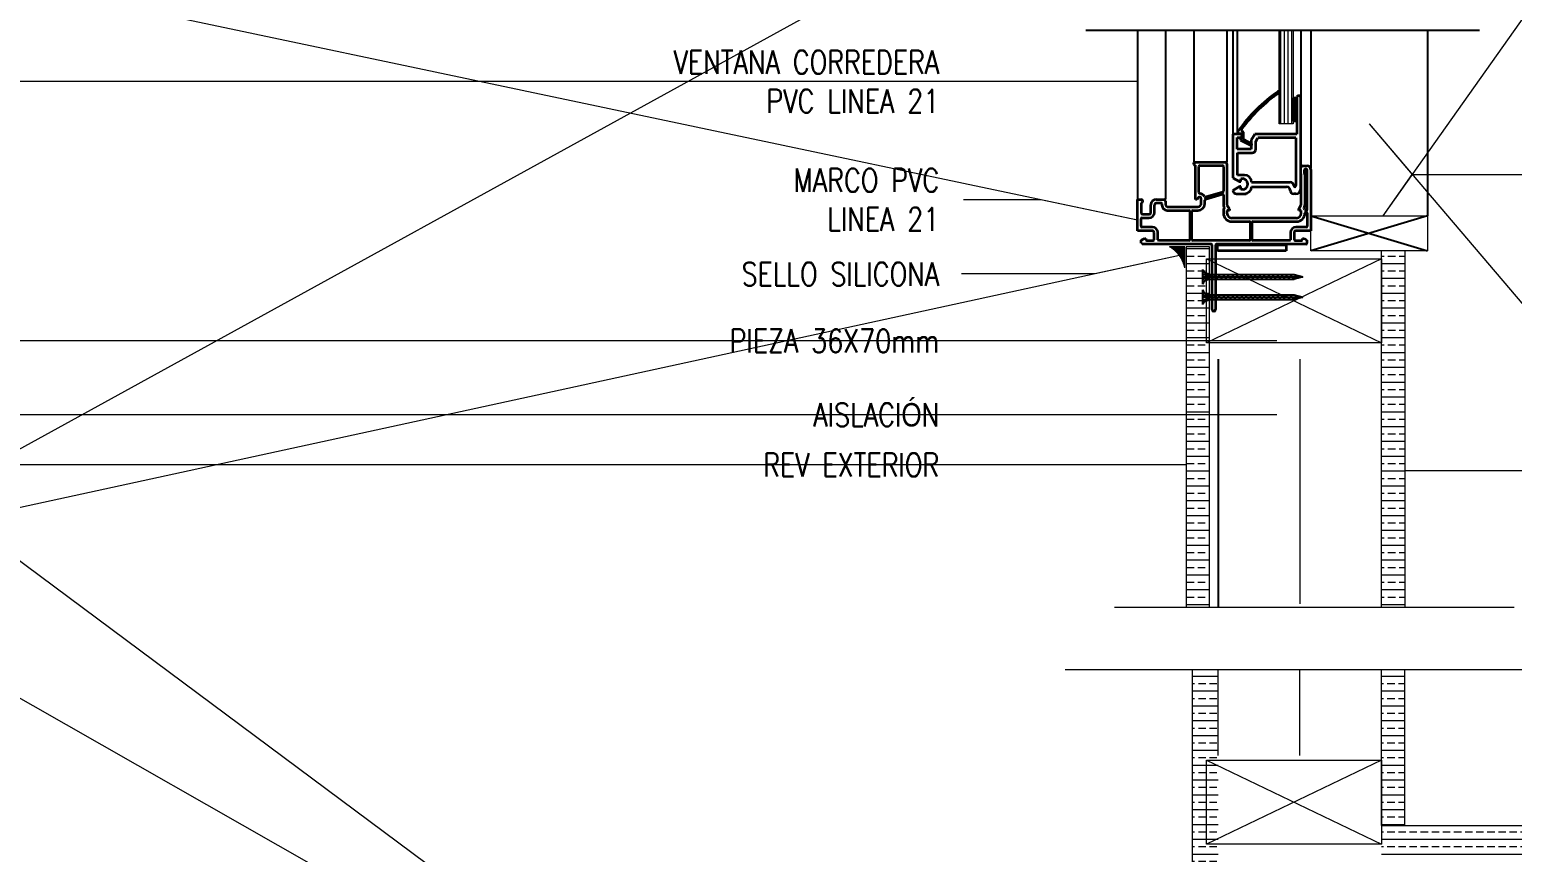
# Model space of a CAD drawing. Header units: metres. Extents: x -2 to 690, y -116 to 73.
# Drawn here: x 181.328 to 181.963, y 33.568 to 33.92 of the extents above; entities that cross this region are included whole.
import ezdxf

# ---------------------------------------------------------------- set-up
doc = ezdxf.new("R2010")
doc.units = ezdxf.units.M
doc.header["$LTSCALE"] = 5
doc.header["$MEASUREMENT"] = 0
doc.layers.get('0').update_dxf_attribs({"color": 30})
doc.layers.get('DEFPOINTS').update_dxf_attribs({"color": 210})
doc.layers.add('_AUX', color=210, linetype='Continuous', lineweight=18, plot=False)
for name, color, linetype, lineweight in [('A-ANNO-SYMB', 3, 'Continuous', 18), ('A-ANNO-TEXT', 3, 'Continuous', 18), ('A-DETL-PATT', 8, 'Continuous', 18), ('A-ELEV-MBE1', 7, 'Continuous', 35), ('A-ELEV-MBE2', 4, 'Continuous', 25), ('A-FURN', 8, 'Continuous', 18), ('A-WALL-PATT', 8, 'Continuous', 18), ('A-WALL-STUD', 3, 'Continuous', 18)]:
    doc.layers.add(name, color=color, linetype=linetype, lineweight=lineweight)
doc.styles.add('E-ROMANS', font='romans.shx', dxfattribs={"width": 0.8})
doc.dimstyles.new('E-0100_TICK_12', dxfattribs={"dimscale": 0.001, "dimtxt": 120, "dimasz": 120, "dimexe": 60, "dimexo": 40, "dimgap": 60, "dimtad": 0, "dimzin": 0, "dimdsep": 46, "dimtxsty": 'E-ROMANS', "dimblk": 'OBLIQUE', "dimcen": 60, "dimclrd": 256, "dimclre": 256, "dimclrt": 256, "dimadec": 0, "dimazin": 0, "dimtfac": 1, "dimtmove": 1, "dimatfit": 3, "dimldrblk": 'OPEN90', "dimfxl": 1, "dimtfill": 1, "dimtolj": 1, "dimtzin": 0, "dimlwd": -1, "dimarcsym": 0})
pattern_1 = [(0, (31.142954, 3.480958), (0, 0.00635), []), (0, (31.142954, 3.484133), (0, 0.00635), [0.003175, -0.0015875])]

# ---------------------------------------------------------------- blocks, each defined once
blk = doc.blocks.new('_Oblique')
at = {"color": 0, "linetype": 'ByBlock', "lineweight": -2}
blk.add_line((-0.5, -0.5), (0.5, 0.5), dxfattribs=at)

msp = doc.modelspace()

# ---------------------------------------------------------------- hatches: boundary and pattern name
at = {"layer": 'A-DETL-PATT'}
h = msp.add_hatch(dxfattribs=at)
h.set_pattern_fill('LINE', color=256, scale=0.0001, angle=45, style=0)
h.set_pattern_definition([(45, (31.14258123, 4.92649092), (-0.000224506403, 0.000224506403), [])])
edge = h.paths.add_edge_path()
edge.add_spline(control_points=[(181.82269, 33.81838), (181.82236, 33.81979), (181.82167, 33.82196), (181.8203, 33.82379), (181.81903, 33.82547), (181.81731, 33.82668), (181.81613, 33.82741)], knot_values=[0, 0, 0, 0, 1, 1, 1, 2, 2, 2, 2], weights=[1, 1, 1, 1, 1, 1, 1], degree=3, periodic=0)
edge.add_line((181.81613, 33.82741), (181.82269, 33.82741))
edge.add_line((181.82269, 33.82741), (181.82269, 33.81838))
h = msp.add_hatch(dxfattribs=at)
h.set_pattern_fill('BRASS', color=256, scale=0.001, style=0)
h.set_pattern_definition([(0, (-389.08596, 10.32525), (0, 0.00635), []), (0, (-389.08596, 10.328425), (0, 0.00635), [0.003175, -0.0015875])])
h.paths.add_polyline_path([(181.83328, 33.82741), (181.82328, 33.82741), (181.82328, 33.67308), (181.83328, 33.67308)])
h = msp.add_hatch(dxfattribs=at)
h.set_pattern_fill('BRASS', color=256, scale=0.001, style=0)
h.set_pattern_definition([(0, (-389.09023, 10.32525), (0, 0.00635), []), (0, (-389.09023, 10.328425), (0, 0.00635), [0.003175, -0.0015875])])
h.paths.add_polyline_path([(181.91701, 33.82562), (181.90701, 33.82562), (181.90701, 33.67308), (181.91701, 33.67308)])
h = msp.add_hatch(dxfattribs=at)
h.set_pattern_fill('BRASS', color=256, scale=0.001, style=0)
h.set_pattern_definition(pattern_1)
h.paths.add_polyline_path([(181.83701, 33.56448), (181.83701, 33.60948), (181.83701, 33.64626), (181.82601, 33.64626), (181.82601, 33.47442), (181.83701, 33.47442)])
h = msp.add_hatch(dxfattribs=at)
h.set_pattern_fill('BRASS', color=256, scale=0.001, style=0)
h.set_pattern_definition(pattern_1)
h.paths.add_polyline_path([(181.91701, 33.64626), (181.90701, 33.64626), (181.90701, 33.57948), (181.91701, 33.57948)])
h = msp.add_hatch(dxfattribs=at)
h.set_pattern_fill('BRASS', color=256, scale=0.001, style=0)
h.set_pattern_definition(pattern_1)
h.paths.add_polyline_path([(182.05407, 33.57948), (181.90701, 33.57948), (181.90701, 33.56448), (182.05407, 33.56448)])

# ---------------------------------------------------------------- linework, layer by layer
at = {"layer": '_AUX'}
for points in [[(181.79253, 33.67308), (181.96373, 33.67308)], [(181.77133, 33.64626), (182.00235, 33.64626)]]:
    msp.add_lwpolyline(points, dxfattribs=at)
at = {"layer": 'A-ANNO-SYMB'}
for p, q in [((181.86314, 33.92007), (181.86314, 33.88009)), ((181.86314, 33.88009), (181.86314, 33.92007)), ((181.86376, 33.88009), (181.86376, 33.92007)), ((181.86535, 33.88009), (181.86535, 33.92007)), ((181.86694, 33.88009), (181.86694, 33.92007)), ((181.86853, 33.88009), (181.86853, 33.92007)), ((181.86916, 33.92007), (181.86916, 33.88009)), ((181.86916, 33.92007), (181.86916, 33.88009)), ((181.86916, 33.88122), (181.86916, 33.89125)), ((181.86916, 33.88009), (181.86314, 33.88009)), ((181.8691, 33.88009), (181.86581, 33.88009)), ((181.82269, 33.82741), (181.81613, 33.82741)), ((181.82269, 33.81838), (181.82269, 33.82741)), ((181.83328, 33.82741), (181.82328, 33.82741)), ((181.83701, 33.60948), (181.83701, 33.64626))]:
    msp.add_line(p, q, dxfattribs=at)
msp.add_lwpolyline([(181.87667, 33.84067), (181.92667, 33.84067), (181.92667, 33.82562), (181.87667, 33.82562)], close=True, dxfattribs=at)
for points in [[(181.82328, 33.82741), (181.82328, 33.67308)], [(181.83328, 33.67308), (181.83328, 33.82741)], [(181.90701, 33.67308), (181.90701, 33.82562)], [(181.91701, 33.82562), (181.91701, 33.67308)], [(181.82601, 33.47442), (181.82601, 33.64626)], [(181.90701, 33.57948), (181.90701, 33.64626)], [(181.91701, 33.57948), (181.91701, 33.64626)], [(181.90701, 33.57948), (182.05407, 33.57948)]]:
    msp.add_lwpolyline(points, dxfattribs=at)
msp.add_open_spline([(181.82269, 33.81838), (181.82236, 33.81979), (181.82167, 33.82196), (181.8203, 33.82379), (181.81903, 33.82547), (181.81731, 33.82668), (181.81613, 33.82741)], degree=3, knots=[0, 0, 0, 0, 1, 1, 1, 2, 2, 2, 2], dxfattribs=at)
at = {"layer": 'A-ELEV-MBE1'}
for p, q in [((181.86916, 33.89125), (181.87066, 33.89125)), ((181.86916, 33.89048), (181.86965, 33.89048)), ((181.86916, 33.88949), (181.86965, 33.88949)), ((181.86916, 33.88849), (181.86965, 33.88849)), ((181.86916, 33.8875), (181.86965, 33.8875)), ((181.86965, 33.89048), (181.86993, 33.89098)), ((181.86993, 33.88998), (181.86965, 33.89048)), ((181.86965, 33.88949), (181.86993, 33.88998)), ((181.86993, 33.88899), (181.86965, 33.88949)), ((181.86965, 33.88849), (181.86993, 33.88899)), ((181.86993, 33.888), (181.86965, 33.88849)), ((181.86965, 33.8875), (181.86993, 33.888)), ((181.86993, 33.88701), (181.86965, 33.8875)), ((181.86965, 33.88651), (181.86993, 33.887)), ((181.86993, 33.89098), (181.86978, 33.89125)), ((181.86993, 33.89098), (181.87051, 33.89098)), ((181.86993, 33.88998), (181.87051, 33.88998)), ((181.86993, 33.88899), (181.87051, 33.88899)), ((181.86993, 33.888), (181.87051, 33.888)), ((181.86993, 33.88701), (181.87051, 33.88701)), ((181.87051, 33.89098), (181.87066, 33.89125)), ((181.87066, 33.89071), (181.87051, 33.89098)), ((181.87051, 33.88998), (181.87066, 33.89026)), ((181.87066, 33.88971), (181.87051, 33.88998)), ((181.87051, 33.88899), (181.87066, 33.88926)), ((181.87066, 33.88872), (181.87051, 33.88899)), ((181.87051, 33.888), (181.87066, 33.88827)), ((181.87066, 33.88773), (181.87051, 33.888)), ((181.87051, 33.887), (181.87066, 33.88728)), ((181.87066, 33.88673), (181.87051, 33.88701)), ((181.87066, 33.8913), (181.87066, 33.87558)), ((181.87066, 33.89125), (181.87066, 33.88122)), ((181.87232, 33.85213), (181.87232, 33.8913)), ((181.86916, 33.88651), (181.86965, 33.88651)), ((181.86916, 33.88552), (181.86965, 33.88552)), ((181.86916, 33.88452), (181.86965, 33.88452)), ((181.86916, 33.88353), (181.86965, 33.88353)), ((181.86916, 33.88254), (181.86965, 33.88254)), ((181.86916, 33.88154), (181.86965, 33.88154)), ((181.87066, 33.88122), (181.86916, 33.88122)), ((181.86993, 33.88601), (181.86965, 33.88651)), ((181.86965, 33.88552), (181.86993, 33.88601)), ((181.86993, 33.88502), (181.86965, 33.88552)), ((181.86965, 33.88452), (181.86993, 33.88502)), ((181.86993, 33.88403), (181.86965, 33.88452)), ((181.86965, 33.88353), (181.86993, 33.88403)), ((181.86993, 33.88303), (181.86965, 33.88353)), ((181.86965, 33.88254), (181.86993, 33.88303)), ((181.86993, 33.88204), (181.86965, 33.88254)), ((181.86965, 33.88154), (181.86993, 33.88204)), ((181.86983, 33.88122), (181.86965, 33.88154)), ((181.86993, 33.88601), (181.87051, 33.88601)), ((181.86993, 33.88502), (181.87051, 33.88502)), ((181.86993, 33.88403), (181.87051, 33.88403)), ((181.86993, 33.88303), (181.87051, 33.88303)), ((181.86993, 33.88204), (181.87051, 33.88204)), ((181.87051, 33.88601), (181.87066, 33.88628)), ((181.87066, 33.88574), (181.87051, 33.88601)), ((181.87051, 33.88502), (181.87066, 33.88529)), ((181.87066, 33.88475), (181.87051, 33.88502)), ((181.87051, 33.88403), (181.87066, 33.8843)), ((181.87066, 33.88375), (181.87051, 33.88403)), ((181.87051, 33.88303), (181.87066, 33.8833)), ((181.87066, 33.88276), (181.87051, 33.88303)), ((181.87051, 33.88204), (181.87066, 33.88231)), ((181.87066, 33.88177), (181.87051, 33.88204)), ((181.87061, 33.88122), (181.87066, 33.88132)), ((181.84648, 33.87558), (181.84323, 33.87558)), ((181.84323, 33.87558), (181.84323, 33.85693)), ((181.84514, 33.87415), (181.84648, 33.87415)), ((181.84514, 33.86921), (181.84514, 33.87415)), ((181.84573, 33.87598), (181.84707, 33.87597)), ((181.84704, 33.87406), (181.84653, 33.8736)), ((181.84705, 33.87597), (181.84704, 33.87406)), ((181.8478, 33.87333), (181.84781, 33.87597)), ((181.85263, 33.87558), (181.85116, 33.87303)), ((181.87066, 33.87558), (181.85263, 33.87558)), ((181.85307, 33.87252), (181.85397, 33.87407)), ((181.87028, 33.87407), (181.85397, 33.87407)), ((181.87028, 33.87407), (181.87028, 33.85359)), ((181.85116, 33.86921), (181.84514, 33.86921)), ((181.84526, 33.86768), (181.85154, 33.86768)), ((181.84526, 33.85812), (181.84526, 33.86768)), ((181.84653, 33.8736), (181.84651, 33.87314)), ((181.84651, 33.87314), (181.85085, 33.87088)), ((181.8512, 33.87156), (181.8478, 33.87333)), ((181.85116, 33.87303), (181.85116, 33.86921)), ((181.85307, 33.86921), (181.85307, 33.87252)), ((181.82653, 33.8628), (181.82653, 33.86331)), ((181.82692, 33.8637), (181.83996, 33.8637)), ((181.82717, 33.86242), (181.82692, 33.86242)), ((181.82717, 33.84771), (181.82717, 33.86242)), ((181.82871, 33.85065), (181.82871, 33.86178)), ((181.82909, 33.86216), (181.83881, 33.86216)), ((181.8392, 33.86178), (181.8392, 33.85122)), ((181.84073, 33.86293), (181.84073, 33.84534)), ((181.87232, 33.85866), (181.87232, 33.86134)), ((181.87309, 33.86211), (181.87501, 33.86211)), ((181.84323, 33.85693), (181.84603, 33.85532)), ((181.84825, 33.85812), (181.84526, 33.85812)), ((181.84603, 33.85532), (181.84667, 33.85532)), ((181.84667, 33.85532), (181.84667, 33.85654)), ((181.84672, 33.85659), (181.84747, 33.85659)), ((181.85126, 33.85511), (181.86781, 33.85511)), ((181.87258, 33.84534), (181.87258, 33.8583)), ((181.87386, 33.86019), (181.87386, 33.85923)), ((181.87411, 33.85827), (181.87411, 33.84534)), ((181.87475, 33.86058), (181.87424, 33.86058)), ((181.87514, 33.84331), (181.87514, 33.86019)), ((181.87667, 33.86045), (181.87667, 33.83428)), ((181.82872, 33.84862), (181.82781, 33.84771)), ((181.83154, 33.8478), (181.8387, 33.84999)), ((181.83892, 33.85086), (181.83156, 33.84861)), ((181.8392, 33.84962), (181.8392, 33.84534)), ((181.84603, 33.85315), (181.84323, 33.85153)), ((181.84475, 33.85009), (181.84896, 33.85009)), ((181.84526, 33.85009), (181.84825, 33.85009)), ((181.84667, 33.85315), (181.84603, 33.85315)), ((181.84667, 33.85188), (181.84667, 33.85315)), ((181.84747, 33.85188), (181.84667, 33.85188)), ((181.84947, 33.85458), (181.84947, 33.85388)), ((181.85126, 33.8531), (181.8663, 33.8531)), ((181.86931, 33.85359), (181.86931, 33.8536)), ((181.87028, 33.85009), (181.86931, 33.85009)), ((181.80236, 33.84771), (181.80389, 33.84771)), ((181.80236, 33.83428), (181.80236, 33.84771)), ((181.80389, 33.84617), (181.80389, 33.84208)), ((181.80812, 33.84208), (181.80812, 33.84541)), ((181.80965, 33.84208), (181.80965, 33.84541)), ((181.81042, 33.84771), (181.81362, 33.84771)), ((181.81042, 33.84617), (181.81246, 33.84617)), ((181.81285, 33.84579), (181.81285, 33.84528)), ((181.81438, 33.84694), (181.81438, 33.84528)), ((181.81515, 33.84451), (181.8282, 33.84451)), ((181.81515, 33.84298), (181.82449, 33.84298)), ((181.82487, 33.84259), (181.82487, 33.83044)), ((181.82564, 33.83044), (181.82564, 33.84259)), ((181.82602, 33.84298), (181.8282, 33.84298)), ((181.82781, 33.84771), (181.82717, 33.84771)), ((181.82973, 33.84605), (181.82973, 33.84796)), ((181.83127, 33.84605), (181.83127, 33.84743)), ((181.8392, 33.84293), (181.8392, 33.84177)), ((181.8394, 33.84457), (181.83955, 33.8443)), ((181.84073, 33.84534), (181.84175, 33.84356)), ((181.84073, 33.84293), (181.84073, 33.84177)), ((181.84175, 33.84293), (181.84073, 33.84293)), ((181.84175, 33.84356), (181.84175, 33.84293)), ((181.87155, 33.84356), (181.87258, 33.84534)), ((181.87155, 33.84293), (181.87155, 33.84356)), ((181.87258, 33.84293), (181.87155, 33.84293)), ((181.87258, 33.84177), (181.87258, 33.84293)), ((181.87391, 33.84457), (181.87375, 33.8443)), ((181.87446, 33.84293), (181.87475, 33.84293)), ((181.8745, 33.84216), (181.87475, 33.84216)), ((181.80389, 33.8362), (181.80389, 33.8394)), ((181.80428, 33.83978), (181.80735, 33.83978)), ((181.80876, 33.83581), (181.80428, 33.83581)), ((181.80466, 33.84131), (181.80735, 33.84131)), ((181.84278, 33.83973), (181.87053, 33.83973)), ((181.84278, 33.83819), (181.85032, 33.83819)), ((181.85071, 33.83781), (181.85071, 33.83044)), ((181.85147, 33.83044), (181.85147, 33.83781)), ((181.85186, 33.83819), (181.87053, 33.83819)), ((181.87475, 33.83581), (181.87027, 33.83581)), ((181.87514, 33.84177), (181.87514, 33.8362)), ((181.80876, 33.83428), (181.80236, 33.83428)), ((181.80402, 33.83019), (181.80535, 33.83095)), ((181.80402, 33.82891), (181.80402, 33.83019)), ((181.80535, 33.83095), (181.80599, 33.83095)), ((181.80599, 33.83095), (181.80599, 33.83044)), ((181.80638, 33.83006), (181.80914, 33.83006)), ((181.80952, 33.83044), (181.80952, 33.83351)), ((181.81106, 33.83044), (181.81106, 33.83351)), ((181.82449, 33.83006), (181.81144, 33.83006)), ((181.85032, 33.83006), (181.82602, 33.83006)), ((181.86759, 33.83006), (181.85186, 33.83006)), ((181.86797, 33.83351), (181.86797, 33.83044)), ((181.86951, 33.83351), (181.86951, 33.83044)), ((181.86989, 33.83006), (181.87265, 33.83006)), ((181.87667, 33.83428), (181.87027, 33.83428)), ((181.87304, 33.83095), (181.87368, 33.83095)), ((181.87304, 33.83044), (181.87304, 33.83095)), ((181.87368, 33.83095), (181.87501, 33.83019)), ((181.87501, 33.83019), (181.87501, 33.82891)), ((181.83395, 33.82852), (181.80441, 33.82852)), ((181.83434, 33.80051), (181.83434, 33.82814)), ((181.83587, 33.82814), (181.83587, 33.80051)), ((181.87462, 33.82852), (181.83625, 33.82852)), ((181.83672, 33.82562), (181.83672, 33.82824)), ((181.83672, 33.82824), (181.86612, 33.82824)), ((181.86612, 33.82562), (181.83672, 33.82562)), ((181.86612, 33.82824), (181.86612, 33.82562))]:
    msp.add_line(p, q, dxfattribs=at)
for centre, radius, start, end in [((181.90433, 33.8346), 0.07254, 125.24662, 144.11069), ((181.90435, 33.83459), 0.07186, 125.26852, 143.04253), ((181.86266, 33.89354), 0.000351, 305.02512, 128.63129), ((181.87149, 33.8913), 0.000828, 0, 180), ((181.84611, 33.87662), 0.00074, 136.53131, 239.47489), ((181.84648, 33.87486), 0.000713, 270, 90), ((181.84844, 33.87777), 0.0015, 179.15071, 232.30172), ((181.84705, 33.87597), 0.000765, 359.70214, 52.30172), ((181.85102, 33.87122), 0.000382, 242.49228, 62.49228), ((181.85154, 33.86921), 0.00153, 270, 360), ((181.82692, 33.86331), 0.000384, 90, 180), ((181.82692, 33.8628), 0.000384, 180, 270), ((181.82909, 33.86178), 0.000384, 90, 180), ((181.83881, 33.86178), 0.000384, 360, 90), ((181.83996, 33.86293), 0.000767, 0, 90), ((181.87309, 33.86134), 0.000767, 90, 180), ((181.87501, 33.86045), 0.00166, 360, 90), ((181.84747, 33.85458), 0.00201, 0, 90), ((181.84825, 33.85511), 0.00301, 0, 90), ((181.86781, 33.8536), 0.0015, 0, 90), ((181.86781, 33.8536), 0.0015, 0, 90), ((181.8727, 33.85866), 0.000384, 180, 250.52878), ((181.87424, 33.86019), 0.000384, 90, 180), ((181.87424, 33.85923), 0.000384, 180, 209.92643), ((181.87258, 33.85827), 0.00153, 0, 29.92644), ((181.87475, 33.86019), 0.000384, 360, 90), ((181.82909, 33.85065), 0.000384, 180, 267.2706), ((181.82899, 33.84835), 0.000384, 91.91978, 135), ((181.82896, 33.84796), 0.000767, 0, 88.64254), ((181.82896, 33.84796), 0.0023, 22.074, 87.2706), ((181.83145, 33.84897), 0.000384, 202.074, 287), ((181.83881, 33.84962), 0.000384, 0, 107), ((181.83881, 33.85122), 0.000384, 287, 360), ((181.84475, 33.85162), 0.00153, 183.29745, 270), ((181.84747, 33.85388), 0.00201, 270, 0), ((181.84825, 33.8531), 0.00301, 270, 0), ((181.8663, 33.8516), 0.0015, 0, 90), ((181.8663, 33.8516), 0.0015, 0, 90), ((181.86931, 33.8516), 0.0015, 180, 270), ((181.8698, 33.85359), 0.000486, 180, 0), ((181.87028, 33.85213), 0.00204, 270, 0), ((181.80389, 33.84694), 0.000767, 270, 90), ((181.81042, 33.84541), 0.0023, 90, 180), ((181.81042, 33.84541), 0.000767, 90, 180), ((181.81246, 33.84579), 0.000384, 360, 90), ((181.81515, 33.84528), 0.0023, 180, 270), ((181.81362, 33.84694), 0.000767, 0, 90), ((181.81515, 33.84528), 0.000767, 180, 270), ((181.82449, 33.84259), 0.000384, 360, 90), ((181.82602, 33.84259), 0.000384, 90, 180), ((181.8282, 33.84605), 0.00153, 270, 0), ((181.8282, 33.84605), 0.00307, 270, 360), ((181.83165, 33.84743), 0.000384, 107, 180), ((181.84073, 33.84534), 0.00153, 180, 210), ((181.84073, 33.84293), 0.00153, 141.80526, 180), ((181.83922, 33.84411), 0.000384, 321.80526, 30), ((181.87408, 33.84411), 0.000384, 150, 218.19474), ((181.87258, 33.84293), 0.00153, 11.53696, 38.19474), ((181.87258, 33.84534), 0.00153, 330, 360), ((181.87446, 33.84331), 0.000384, 191.53696, 270), ((181.8745, 33.84177), 0.000384, 90, 180), ((181.87475, 33.84331), 0.000384, 270, 0), ((181.87475, 33.84177), 0.000384, 0, 90), ((181.80466, 33.84208), 0.000767, 180, 270), ((181.80428, 33.8394), 0.000384, 90, 180), ((181.80428, 33.8362), 0.000384, 180, 270), ((181.80735, 33.84208), 0.000767, 270, 0), ((181.80735, 33.84208), 0.0023, 270, 0), ((181.80876, 33.83351), 0.0023, 0, 90), ((181.84278, 33.84177), 0.00358, 180, 270), ((181.84278, 33.84177), 0.00205, 180, 270), ((181.85032, 33.83781), 0.000384, 0, 90), ((181.85186, 33.83781), 0.000384, 90, 180), ((181.87027, 33.83351), 0.0023, 90, 180), ((181.87053, 33.84177), 0.00358, 270, 0), ((181.87053, 33.84177), 0.00205, 270, 0), ((181.87475, 33.8362), 0.000384, 270, 0), ((181.80638, 33.83044), 0.000384, 180, 270), ((181.80876, 33.83351), 0.000767, 0, 90), ((181.80914, 33.83044), 0.000384, 270, 0), ((181.81144, 33.83044), 0.000384, 180, 270), ((181.82449, 33.83044), 0.000384, 270, 0), ((181.82602, 33.83044), 0.000384, 180, 270), ((181.85032, 33.83044), 0.000384, 270, 0), ((181.85186, 33.83044), 0.000384, 180, 270), ((181.86759, 33.83044), 0.000384, 270, 0), ((181.87027, 33.83351), 0.000767, 90, 180), ((181.86989, 33.83044), 0.000384, 180, 270), ((181.87265, 33.83044), 0.000384, 270, 0), ((181.83395, 33.82814), 0.000384, 0, 90), ((181.83625, 33.82814), 0.000384, 90, 180), ((181.87462, 33.82891), 0.000384, 270, 0), ((181.8351, 33.80051), 0.000767, 180, 0)]:
    msp.add_arc(centre, radius, start, end, dxfattribs=at)
at = {"layer": 'A-ELEV-MBE2'}
for p, q in [((181.80236, 33.92007), (181.80236, 33.84774)), ((181.81438, 33.92007), (181.81438, 33.84774)), ((181.82653, 33.92007), (181.82653, 33.8637)), ((181.84073, 33.92007), (181.84073, 33.8637)), ((181.84323, 33.92007), (181.84323, 33.87534)), ((181.84513, 33.92007), (181.84513, 33.87558)), ((181.87232, 33.92007), (181.87232, 33.89129)), ((181.87667, 33.92007), (181.87667, 33.86106)), ((181.92667, 33.92007), (181.92667, 33.84067)), ((181.83022, 33.81771), (181.83022, 33.81142)), ((181.83246, 33.81456), (181.83022, 33.81456)), ((181.83145, 33.81457), (181.86948, 33.81457)), ((181.83246, 33.8161), (181.83246, 33.81303)), ((181.83246, 33.81557), (181.86948, 33.81557)), ((181.83246, 33.81386), (181.83417, 33.81557)), ((181.83246, 33.81356), (181.86948, 33.81356)), ((181.83408, 33.81356), (181.83609, 33.81557)), ((181.83601, 33.81356), (181.83801, 33.81557)), ((181.83793, 33.81356), (181.83994, 33.81557)), ((181.83985, 33.81356), (181.84186, 33.81557)), ((181.84178, 33.81356), (181.84378, 33.81557)), ((181.8437, 33.81356), (181.84571, 33.81557)), ((181.84562, 33.81356), (181.84763, 33.81557)), ((181.84755, 33.81356), (181.84956, 33.81557)), ((181.84947, 33.81356), (181.85148, 33.81557)), ((181.8514, 33.81356), (181.8534, 33.81557)), ((181.85332, 33.81356), (181.85533, 33.81557)), ((181.85524, 33.81356), (181.85725, 33.81557)), ((181.85717, 33.81356), (181.85917, 33.81557)), ((181.85909, 33.81356), (181.8611, 33.81557)), ((181.86101, 33.81356), (181.86302, 33.81557)), ((181.86294, 33.81356), (181.86494, 33.81557)), ((181.86486, 33.81356), (181.86687, 33.81557)), ((181.86678, 33.81356), (181.86879, 33.81557)), ((181.86871, 33.81356), (181.87046, 33.81531)), ((181.86948, 33.81557), (181.87326, 33.81457)), ((181.87326, 33.81457), (181.86948, 33.81356)), ((181.86948, 33.81457), (181.87326, 33.81457)), ((181.87105, 33.81398), (181.87198, 33.81491)), ((181.83022, 33.8089), (181.83022, 33.80261)), ((181.83246, 33.80575), (181.83022, 33.80575)), ((181.83246, 33.80729), (181.83246, 33.80422)), ((181.83246, 33.80676), (181.86948, 33.80676)), ((181.83246, 33.80505), (181.83417, 33.80676)), ((181.83246, 33.80576), (181.86948, 33.80576)), ((181.83246, 33.80475), (181.86948, 33.80475)), ((181.83408, 33.80475), (181.83609, 33.80676)), ((181.83601, 33.80475), (181.83801, 33.80676)), ((181.83793, 33.80475), (181.83994, 33.80676)), ((181.83985, 33.80475), (181.84186, 33.80676)), ((181.84178, 33.80475), (181.84378, 33.80676)), ((181.8437, 33.80475), (181.84571, 33.80676)), ((181.84562, 33.80475), (181.84763, 33.80676)), ((181.84755, 33.80475), (181.84956, 33.80676)), ((181.84947, 33.80475), (181.85148, 33.80676)), ((181.8514, 33.80475), (181.8534, 33.80676)), ((181.85332, 33.80475), (181.85533, 33.80676)), ((181.85524, 33.80475), (181.85725, 33.80676)), ((181.85717, 33.80475), (181.85917, 33.80676)), ((181.85909, 33.80475), (181.8611, 33.80676)), ((181.86101, 33.80475), (181.86302, 33.80676)), ((181.86294, 33.80475), (181.86494, 33.80676)), ((181.86486, 33.80475), (181.86687, 33.80676)), ((181.86678, 33.80475), (181.86879, 33.80676)), ((181.86871, 33.80475), (181.87046, 33.8065)), ((181.86948, 33.80676), (181.87326, 33.80576)), ((181.87326, 33.80576), (181.86948, 33.80475)), ((181.86948, 33.80576), (181.87326, 33.80576)), ((181.87105, 33.80517), (181.87198, 33.8061)), ((181.83701, 33.77921), (181.83701, 33.67308))]:
    msp.add_line(p, q, dxfattribs=at)
for points in [[(181.87667, 33.84067), (181.92667, 33.82562)], [(181.92667, 33.84067), (181.87667, 33.82562)]]:
    msp.add_lwpolyline(points, dxfattribs=at)
for centre, radius, start, end in [((181.83294, 33.81886), 0.00295, 202.91788, 260.64004), ((181.83461, 33.83286), 0.01766, 255.59981, 262.98757), ((181.83461, 33.79627), 0.01766, 97.01243, 104.40019), ((181.83294, 33.81028), 0.00295, 99.35996, 157.08213), ((181.83294, 33.81005), 0.00295, 202.91788, 260.64004), ((181.83461, 33.82405), 0.01766, 255.59981, 262.98758), ((181.83461, 33.78746), 0.01766, 97.01243, 104.40019), ((181.83294, 33.80147), 0.00295, 99.35996, 157.08212)]:
    msp.add_arc(centre, radius, start, end, dxfattribs=at)
at = {"layer": 'A-FURN'}
msp.add_arc((181.80441, 33.82891), 0.000384, 180, 270, dxfattribs=at)
at = {"layer": 'A-WALL-PATT', "ltscale": 0.075}
msp.add_line((181.87201, 33.77921), (181.87201, 33.67444), dxfattribs=at)
msp.add_lwpolyline([(181.87201, 33.60948), (181.87201, 33.64626)], dxfattribs=at)
at = {"layer": 'A-WALL-STUD'}
for p, q in [((181.90701, 33.82221), (181.83201, 33.78621)), ((181.83201, 33.82221), (181.90701, 33.78621)), ((181.90701, 33.60748), (181.83201, 33.57148)), ((181.83201, 33.60748), (181.90701, 33.57148))]:
    msp.add_line(p, q, dxfattribs=at)
for points in [[(181.90701, 33.82221), (181.90701, 33.78621), (181.83201, 33.78621), (181.83201, 33.82221), (181.90701, 33.82221)], [(181.90701, 33.60748), (181.90701, 33.57148), (181.83201, 33.57148), (181.83201, 33.60748), (181.90701, 33.60748)]]:
    msp.add_lwpolyline(points, dxfattribs=at)
at = {"layer": 'DEFPOINTS'}
msp.add_line((181.94889, 33.92007), (181.78019, 33.92007), dxfattribs=at)

# ---------------------------------------------------------------- texts
at = {"layer": 'A-ANNO-TEXT', "char_height": 0.01, "attachment_point": 6, "style": 'E-ROMANS'}
for s, insert in [('VENTANA CORREDERA\\PPVC LINEA 21', (181.71742, 33.89816)), ('MARCO PVC\\PLINEA 21', (181.71742, 33.84755)), ('SELLO SILICONA', (181.71742, 33.81571)), ('PIEZA 36X70mm', (181.71742, 33.78704)), ('AISLACI{\\fArial|b0|i0|c0|p34;Ó}N', (181.71742, 33.75536)), ('REV EXTERIOR', (181.71742, 33.73396))]:
    msp.add_mtext(s, dxfattribs=dict(at, insert=insert))

# ---------------------------------------------------------------- leaders
at = {"layer": 'A-ANNO-TEXT', "annotation_type": 0, "has_hookline": 1, "hookline_direction": 1, "horizontal_direction": (-1, 0, 0)}
for points in [[(181.90761, 33.84067), (181.92015, 33.85836), (182.01628, 33.85836)], [(181.93569, 34.1012), (181.96373, 34.03686), (182.0164, 34.03686)], [(181.90167, 34.00332), (181.92015, 33.98159), (182.01628, 33.98159)], [(181.91861, 33.14595), (181.93115, 33.16364), (182.02728, 33.16364)], [(181.90167, 33.88009), (181.92015, 33.85836), (182.01628, 33.85836)], [(181.91701, 33.73162), (181.96373, 33.73162), (182.02021, 33.73162)]]:
    msp.add_leader(points, dimstyle='E-0100_TICK_12', override={"dimasz": 0.05, "dimtad": 0, "dimldrblk": 'Open90'}, dxfattribs=at)
at = {"layer": 'A-ANNO-TEXT', "annotation_type": 0, "has_hookline": 1, "hookline_direction": 1}
for points in [[(181.80236, 33.83886), (181.76097, 33.84758), (181.72775, 33.84758)], [(181.80236, 34.00436), (181.76097, 33.98159), (181.72775, 33.98159)], [(181.82079, 33.32289), (181.80184, 33.33698), (181.73875, 33.33698)], [(181.80236, 33.89819), (181.74018, 33.89819), (181.72775, 33.89819)], [(181.84139, 33.33903), (181.80613, 33.35911), (181.73875, 33.35911)], [(181.82042, 33.82362), (181.78416, 33.81574), (181.72694, 33.81574)], [(181.86214, 33.78707), (181.7739, 33.78707), (181.72775, 33.78707)], [(181.86214, 33.7554), (181.7739, 33.7554), (181.72775, 33.7554)], [(181.82328, 33.734), (181.7739, 33.734), (181.72775, 33.734)], [(181.87314, 33.35919), (181.7849, 33.39179), (181.73875, 33.39179)]]:
    msp.add_leader(points, dimstyle='E-0100_TICK_12', override={"dimasz": 0.05, "dimtad": 0, "dimldrblk": 'Open90'}, dxfattribs=at)

doc.saveas('drawing.dxf')
